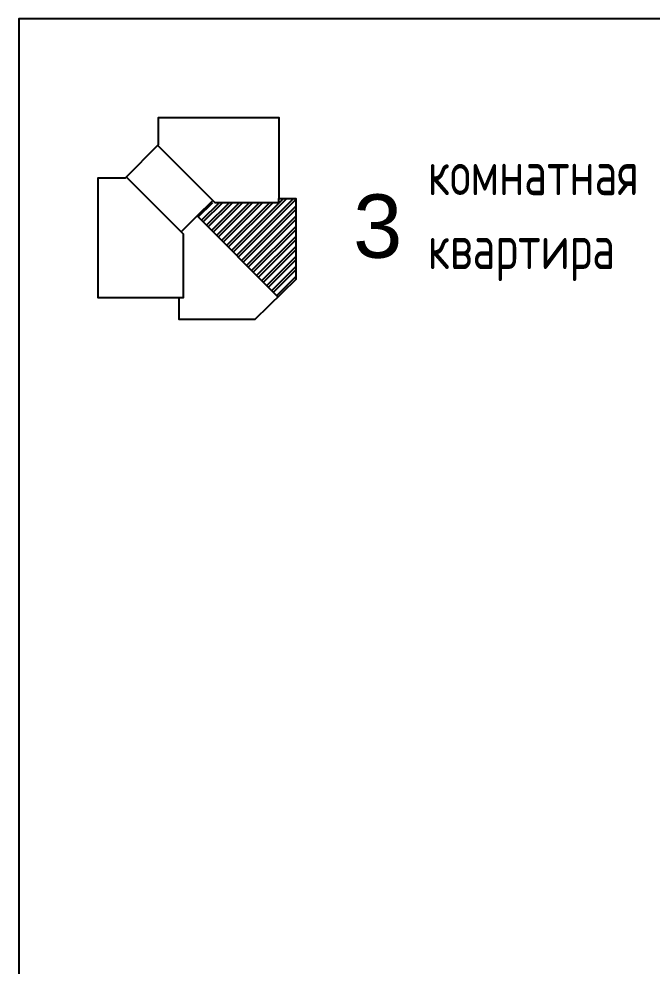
# Model space of a CAD drawing. Header units: millimetres. Extents: x -7516 to 14738, y -3327 to 3625.
# Drawn here: x 4460.5 to 4560.4, y 2876.3 to 3025.8 of the extents above; entities that cross this region are included whole.
import ezdxf

# ---------------------------------------------------------------- set-up
doc = ezdxf.new("R2010")
doc.units = ezdxf.units.MM
doc.header["$LTSCALE"] = 1.5
doc.layers.add('МЕБЕЛЬ ОСНОВ', color=7, linetype='Continuous')
doc.layers.add('Основные тонкие', color=7, linetype='Continuous')
doc.styles.add('ARIAL', font='arial.ttf')
doc.styles.add('СГЕНЕРИР_СТИЛЬ_1', font='txt.shx', dxfattribs={"width": 0.7})

# ---------------------------------------------------------------- blocks, each defined once
blk = doc.blocks.new('ГНГ')
at = {"layer": 'МЕБЕЛЬ ОСНОВ', "ltscale": 1.5}
for points in [[(-831.6, 407.1), (-785, 453.8), (-785, 492.1), (-615, 492.2), (-615, 377.6), (-590.6, 377.6), (-590.8, 262.9), (-648.8, 206.7), (-755.6, 206.7), (-755.6, 237.1), (-870, 237.1), (-870, 407.1), (-831.6, 407.1)], [(-786, 452.7), (-705.5, 372.2), (-615, 372.2), (-615, 377.6)], [(-830.6, 408.2), (-750, 327.6), (-750, 237.1), (-755.6, 237.1)], [(-730.1, 353.1), (-708.3, 374.9)], [(-730.1, 353.1), (-752.8, 330.4)], [(-730.1, 353.1), (-616.4, 238.6)]]:
    blk.add_lwpolyline(points, dxfattribs=at)

msp = doc.modelspace()

# ---------------------------------------------------------------- hatches: boundary and pattern name
at = {"layer": 'МЕБЕЛЬ ОСНОВ', "ltscale": 1.5, "true_color": 0x939598}
h = msp.add_hatch(dxfattribs=at)
h.set_pattern_fill('ANSI32', color=252, scale=0.117607)
h.set_pattern_definition([(45, (4851.1719, 3167.3521), (-0.7921075, 0.7921075), []), (45, (4851.6999, 3167.3521), (-0.7921075, 0.7921075), [])])
h.paths.add_polyline_path([(4490.74, 2996.82), (4488.61, 2994.69), (4501.33, 2981.88), (4504.16, 2984.62), (4504.19, 2997.43), (4501.46, 2997.43), (4501.46, 2996.82)])

# ---------------------------------------------------------------- linework, layer by layer
at = {"layer": 'Основные тонкие'}
msp.add_lwpolyline([(4460.48, 2738.78), (4855.98, 2738.78), (4855.98, 3025.78), (4460.48, 3025.78)], close=True, dxfattribs=at)

# ---------------------------------------------------------------- block references
at = {"layer": 'МЕБЕЛЬ ОСНОВ', "xscale": 0.1116487632328031, "yscale": 0.1116487632328031, "zscale": 0.1116487632328031}
msp.add_blockref('ГНГ', (4570.13, 2955.27), dxfattribs=at)

# ---------------------------------------------------------------- texts
at = {"layer": 'МЕБЕЛЬ ОСНОВ', "ltscale": 1.5, "attachment_point": 1}
for s, width, insert, char_height, style in [('\\pxqj;комнатная\\Pквартира', 27.9945, (4524.98, 3004.96), 7, 'СГЕНЕРИР_СТИЛЬ_1'), ('\\pxqr;3', 15.1598, (4505.81, 2998.08), 10, 'ARIAL')]:
    msp.add_mtext_dynamic_manual_height_columns(s, width=width, gutter_width=12.5, heights=[0], dxfattribs=dict(at, insert=insert, char_height=char_height, style=style))

doc.saveas('drawing.dxf')
